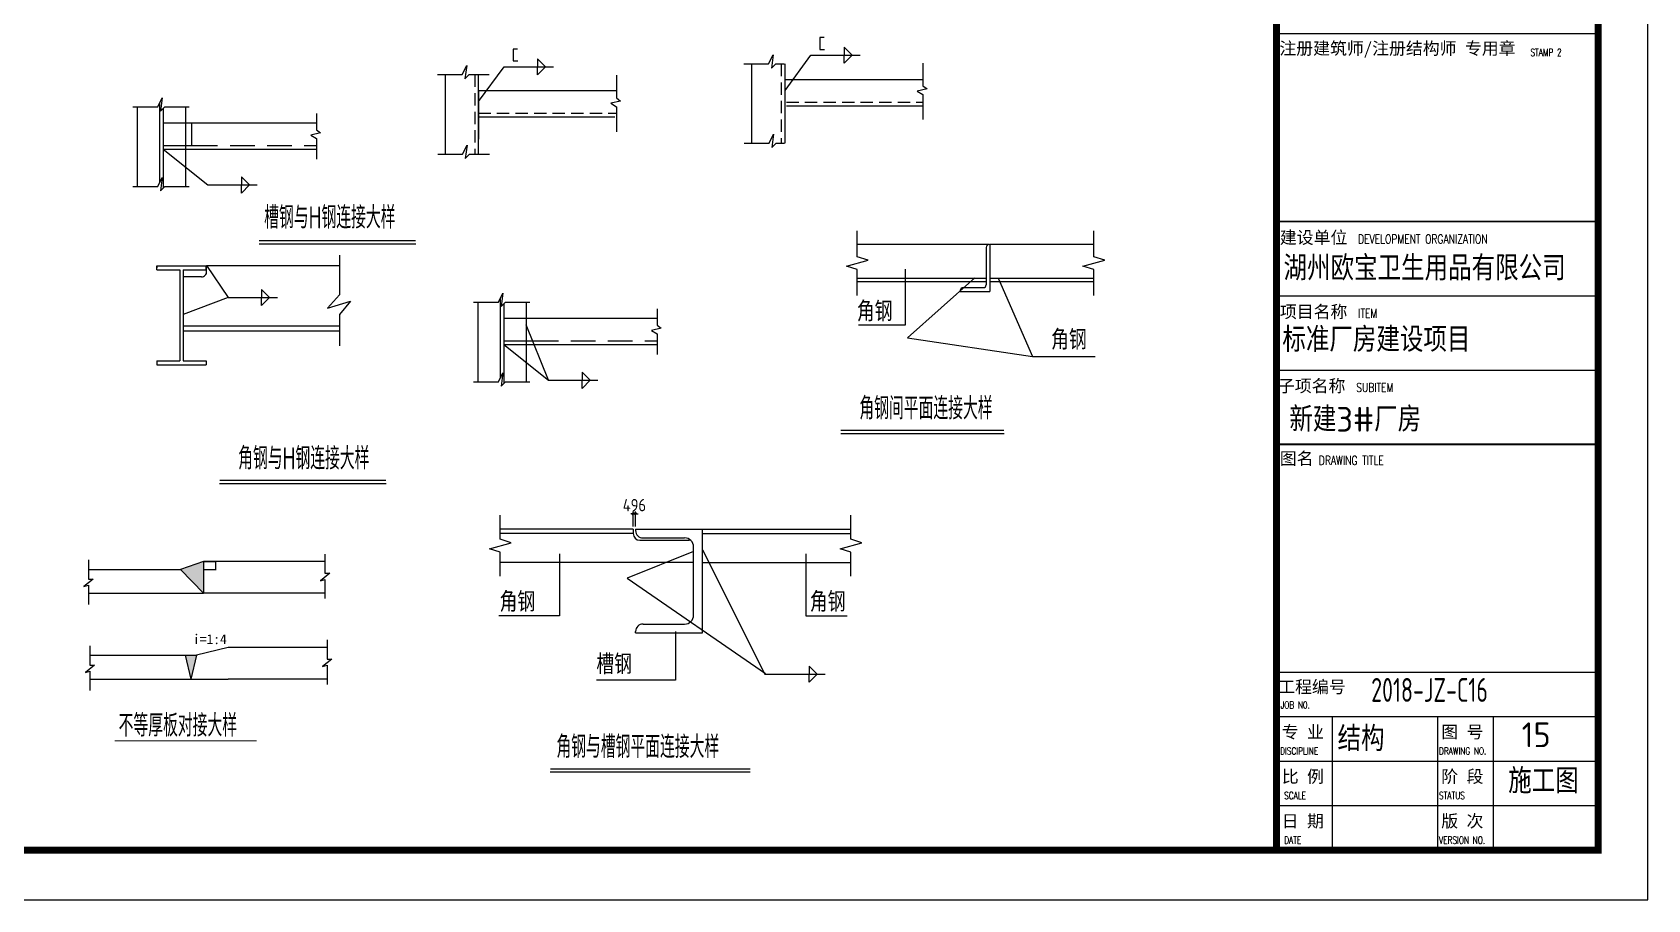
# Model space of a CAD drawing. Extents: x -138012 to 2129925, y -311560 to 0.
# Drawn here: x 1903268 to 1935909, y -195989 to -178463 of the extents above; entities that cross this region are included whole.
import ezdxf
from ezdxf.enums import TextEntityAlignment as Align

# ---------------------------------------------------------------- set-up
doc = ezdxf.new("R2010")
doc.units = 0
doc.header["$LTSCALE"] = 1000
doc.header["$MEASUREMENT"] = 0
doc.linetypes.add('DASHED', pattern=[0.75, 0.5, -0.25])
doc.linetypes.add('HIDDEN', pattern=[0.375, 0.25, -0.125])
doc.layers.get('0').update_dxf_attribs({"linetype": 'CONTINUOUS'})
doc.layers.get('Defpoints').update_dxf_attribs({"linetype": 'CONTINUOUS'})
for name, color, linetype in [('3', 3, 'CONTINUOUS'), ('PUB_TEXT', 7, 'CONTINUOUS'), ('TEXT', 7, 'CONTINUOUS'), ('THIN', 7, 'CONTINUOUS'), ('图层1', 53, 'CONTINUOUS'), ('图框', 4, 'CONTINUOUS'), ('实线', 7, 'CONTINUOUS'), ('梁__实线', 4, 'CONTINUOUS'), ('次梁__虚线', 4, 'DASHED')]:
    doc.layers.add(name, color=color, linetype=linetype)
doc.styles.add('-宋体', font='', dxfattribs={"width": 0.8})
doc.styles.add('HZ', font='txt', dxfattribs={"bigfont": 'hztxt'})
doc.styles.add('iIcon2', font='')
doc.styles.add('MIMI-TKWZ', font='romanc.shx', dxfattribs={"width": 0.75, "oblique": 15, "bigfont": 'bigfont.shx'})
doc.styles.get("Standard").update_dxf_attribs({"font": 'GBENOR', "bigfont": 'GBCBIG'})
doc.styles.add('STYLE1', font='tssdeng.shx', dxfattribs={"height": 8, "bigfont": 'tssdchn.shx'})
doc.styles.add('TSSD-REIN', font='tssdeng.shx', dxfattribs={"width": 0.7, "bigfont": 'tssdchn.shx'})
doc.styles.add('TSSD_Dimension', font='tssdeng.shx', dxfattribs={"width": 0.7, "bigfont": 'hztxt.shx'})
doc.styles.add('TSSD_REIN', font='tssdeng.shx', dxfattribs={"width": 0.7, "bigfont": 'tssdchn.shx'})
doc.styles.get('-宋体').set_extended_font_data('SimSun')
doc.styles.get('iIcon2').set_extended_font_data('SimSun')
doc.dimstyles.new('L100', dxfattribs={"dimscale": 100, "dimtxt": 3.5, "dimasz": 50, "dimexe": 2.5, "dimexo": 3, "dimgap": 1.5, "dimtad": 1, "dimdec": 0, "dimzin": 0, "dimdsep": 46, "dimtxsty": 'Standard', "dimblk": 'ARCHTICK', "dimcen": 0.09, "dimadec": 0, "dimazin": 0, "dimtfac": 1, "dimtdec": 0, "dimtix": 1, "dimtmove": 2, "dimatfit": 3, "dimfxl": 0, "dimtolj": 1, "dimtzin": 0, "dimarcsym": 0})
doc.dimstyles.new('TSSD_10_1', dxfattribs={"dimtxt": 3, "dimasz": 1, "dimexe": 1, "dimexo": 2.5, "dimgap": 1, "dimtad": 1, "dimdec": 0, "dimlfac": 10, "dimzin": 0, "dimdsep": 46, "dimtxsty": 'TSSD_Dimension', "dimblk": 'ARCHTICK', "dimcen": 0, "dimdle": 1, "dimclrt": 7, "dimadec": 0, "dimazin": 0, "dimtfac": 1, "dimtdec": 0, "dimtix": 1, "dimtmove": 2, "dimatfit": 3, "dimldrblk": 'ARCHTICK', "dimfxl": 0, "dimtolj": 1, "dimtzin": 0, "dimarcsym": 0})

# ---------------------------------------------------------------- blocks, each defined once
blk = doc.blocks.new('_ArchTick')
at = {"color": 0, "linetype": 'ByBlock', "const_width": 0.4}
blk.add_lwpolyline([(-0.5, -0.5), (0.5, 0.5)], dxfattribs=at)
blk = doc.blocks.new('A$C44EF65FB')
for p, q in [((0.87, 2.4), (0, 2.4)), ((0, 2.4), (0, 0)), ((0, 0), (0.93, 0))]:
    blk.add_line(p, q)
blk = doc.blocks.new('*D280')
at = {"color": 0, "lineweight": -2}
for p, q in [((1915410, -188192), (1915360, -188192)), ((1915410, -188450), (1915410, -188142)), ((1915410, -188192), (1915459, -188192)), ((1915459, -188450), (1915459, -188142)), ((1915459, -188192), (1915509, -188192))]:
    blk.add_line(p, q, dxfattribs=at)
at = {"layer": 'Defpoints', "color": 0}
for p in [(1915459, -188192), (1915410, -188500), (1915459, -188500)]:
    blk.add_point(p, dxfattribs=at)
at = {"color": 0, "lineweight": -2, "xscale": 50, "yscale": 50, "zscale": 50}
blk.add_blockref('_ArchTick', (1915410, -188192), dxfattribs=at)
at = {"color": 0, "lineweight": -2, "xscale": 50, "yscale": 50, "zscale": 50, "rotation": 180}
blk.add_blockref('_ArchTick', (1915459, -188192), dxfattribs=at)
at = {"color": 0, "insert": (1915434, -188017), "char_height": 250, "attachment_point": 5}
blk.add_mtext('\\A1;496', dxfattribs=at)
blk = doc.blocks.new('564563')
at = {"layer": '图框'}
for p, q in [((189567, -176941), (196067, -176941)), ((189567, -180741), (196067, -180741)), ((189567, -182241), (196067, -182241)), ((189567, -183741), (196067, -183741)), ((189567, -189841), (196067, -189841)), ((189567, -190741), (196067, -190741)), ((190692, -190741), (190692, -193441)), ((192817, -190741), (192817, -193441)), ((193942, -190741), (193942, -193441)), ((189567, -191641), (196067, -191641)), ((189567, -192541), (196067, -192541))]:
    blk.add_line(p, q, dxfattribs=at)
at = {"layer": '图框', "const_width": 140}
blk.add_lwpolyline([(196067, -136041), (189567, -136041), (189567, -193441), (196067, -193441)], close=True, dxfattribs=at)
at = {"layer": '图框', "const_width": 35}
for points in [[(189567, -180741), (196067, -180741)], [(189567, -185241), (196067, -185241)]]:
    blk.add_lwpolyline(points, dxfattribs=at)
at = {"layer": 'PUB_TEXT', "style": 'STYLE1'}
for s, p in [('湖州欧宝卫生用品有限公司', (189709, -181680)), ('标准厂房建设项目', (189685, -183123)), ('新建3#厂房', (189826, -184735))]:
    blk.add_text(s, height=500, dxfattribs=at).set_placement(p, align=Align.MIDDLE_LEFT)
at = {"layer": '图框', "style": 'iIcon2'}
for s, p in [('注册建筑师/注册结构师 专用章', (189624, -177365)), ('建设单位', (189634, -181186)), ('项目名称', (189634, -182686)), ('子项名称', (189595, -184185)), ('图名', (189634, -185651)), ('工程编号', (189600, -190265)), ('专 业', (189673, -191177)), ('图 号', (192895, -191177)), ('比 例', (189673, -192077)), ('阶 段', (192895, -192077)), ('日 期', (189673, -192977)), ('版 次', (192895, -192977))]:
    blk.add_text(s, height=250, dxfattribs=at).set_placement(p)
at = {"layer": '图框', "style": 'MIMI-TKWZ', "width": 0.75}
for s, height, p in [('STAMP 2', 145, (194698, -177395)), ('DEVELOPMENT ORGANIZATION', 180, (191216, -181184)), ('ITEM', 180, (191216, -182684)), ('SUBITEM', 180, (191177, -184182)), ('DRAWING TITLE', 180, (190422, -185655)), ('JOB N0.', 145, (189649, -190581)), ('DISCIPLINE', 145, (189640, -191510)), ('DRAWING NO.', 145, (192851, -191510)), ('SCALE', 145, (189722, -192410)), ('STATUS', 145, (192851, -192410)), ('DATE', 145, (189722, -193310)), ('VERSION NO.', 145, (192851, -193310))]:
    blk.add_text(s, height=height, dxfattribs=at).set_placement(p)

msp = doc.modelspace()

# ---------------------------------------------------------------- hatches: boundary and pattern name
for points in [[(1906730.009, -189794.952), (1906730.009, -189154.952), (1906261.876, -189314.952)], [(1906472.418, -191530.158), (1906587.487, -191050.158), (1906357.35, -191050.158)]]:
    msp.add_hatch(color=256).paths.add_polyline_path(points)

# ---------------------------------------------------------------- linework, layer by layer
for p, q in [((1919675.06, -178765.767), (1919675.06, -178927.852)), ((1919675.06, -178765.767), (1919834.472, -178927.852)), ((1911954.149, -179317.521), (1912044.906, -179136.132)), ((1912044.906, -179136.132), (1912010.332, -179403.898)), ((1912283.507, -179860.607), (1912801.623, -179160.586)), ((1913176.623, -179160.586), (1913176.623, -179160.586)), ((1913478.767, -178998.502), (1913638.18, -179160.586)), ((1913478.767, -178998.502), (1913478.767, -179160.586)), ((1913478.767, -179322.671), (1913638.18, -179160.586)), ((1913478.767, -179322.671), (1913478.767, -179160.586)), ((1917645.595, -179099.217), (1918146.918, -179099.217)), ((1917802.134, -179099.217), (1917802.134, -180705.814)), ((1918146.918, -179099.217), (1918237.674, -178917.827)), ((1918237.674, -178917.827), (1918203.1, -179185.593)), ((1918203.1, -179185.593), (1918289.535, -179099.217)), ((1918289.535, -179099.217), (1918457.239, -179099.217)), ((1918472.225, -179099.217), (1918472.225, -180705.814)), ((1918479.8, -179642.303), (1918997.916, -178927.852)), ((1919372.916, -178927.852), (1919372.916, -178927.852)), ((1919675.06, -179089.936), (1919675.06, -178927.852)), ((1919675.06, -179089.936), (1919834.472, -178927.852)), ((1921264.01, -179087.553), (1921264.01, -179545.747)), ((1911452.826, -179317.521), (1911954.149, -179317.521)), ((1911609.365, -179317.521), (1911609.365, -180924.118)), ((1912010.332, -179403.898), (1912096.767, -179317.521)), ((1912096.767, -179317.521), (1912501.737, -179317.521)), ((1912279.457, -179317.521), (1912279.457, -180924.118)), ((1915071.241, -179330.582), (1915071.241, -179788.776)), ((1921265.788, -179426.66), (1918474.091, -179426.66)), ((1918474.091, -179426.66), (1918474.091, -180401.66)), ((1905802.823, -179971.717), (1905893.579, -179790.327)), ((1905893.579, -179790.327), (1905859.006, -180058.093)), ((1915073.02, -179644.965), (1912281.323, -179644.965)), ((1912281.323, -179644.965), (1912281.323, -180619.965)), ((1915154.606, -179851.257), (1914956.615, -179898.118)), ((1915071.241, -179788.776), (1915154.606, -179851.257)), ((1921347.375, -179608.228), (1921149.383, -179655.089)), ((1921149.383, -179655.089), (1921264.01, -179722.777)), ((1921264.01, -179545.747), (1921347.375, -179608.228)), ((1921264.01, -179722.777), (1921264.01, -180227.832)), ((1905301.5, -179971.717), (1905802.823, -179971.717)), ((1905388.178, -179971.717), (1905388.178, -181578.314)), ((1905840.053, -179897.307), (1905840.053, -181503.903)), ((1905859.006, -180058.093), (1905945.441, -179971.717)), ((1905911.303, -180005.831), (1905911.303, -181612.428)), ((1905945.441, -179971.717), (1906438.12, -179971.717)), ((1906363.178, -179971.717), (1906363.178, -181578.314)), ((1909009.327, -180106.421), (1909009.327, -180434.916)), ((1912279.457, -180094.965), (1912288.409, -180094.965)), ((1912279.457, -180169.965), (1912288.409, -180169.965)), ((1912281.323, -180169.965), (1915040.146, -180169.965)), ((1914956.615, -179898.118), (1915071.241, -179965.806)), ((1915071.241, -179965.806), (1915071.241, -180470.861)), ((1918472.225, -179876.66), (1918481.178, -179876.66)), ((1918472.225, -179951.66), (1918481.178, -179951.66)), ((1918504.98, -179951.66), (1921264.01, -179951.66)), ((1909006.04, -180299.16), (1905911.303, -180299.16)), ((1906482.289, -180299.16), (1906482.289, -180749.16)), ((1909092.691, -180497.397), (1908894.7, -180544.258)), ((1909009.327, -180434.916), (1909092.691, -180497.397)), ((1905911.303, -180749.16), (1906513.178, -180749.16)), ((1905911.303, -180824.16), (1906816.863, -181548.198)), ((1905911.303, -180824.16), (1906513.178, -180824.16)), ((1906513.178, -180824.16), (1909009.327, -180824.16)), ((1908894.7, -180544.258), (1909009.327, -180611.946)), ((1909009.327, -180611.946), (1909009.327, -181023.329)), ((1911961.144, -180924.118), (1912051.9, -180742.728)), ((1912051.9, -180742.728), (1912017.326, -181010.494)), ((1917652.589, -180705.814), (1918153.912, -180705.814)), ((1918153.912, -180705.814), (1918244.669, -180524.424)), ((1918244.669, -180524.424), (1918210.095, -180792.19)), ((1918210.095, -180792.19), (1918296.53, -180705.814)), ((1918296.53, -180705.814), (1918464.233, -180705.814)), ((1911459.821, -180924.118), (1911961.144, -180924.118)), ((1912017.326, -181010.494), (1912103.761, -180924.118)), ((1912103.761, -180924.118), (1912506.766, -180924.118)), ((1905802.823, -181578.314), (1905893.579, -181396.924)), ((1905893.579, -181396.924), (1905859.006, -181664.69)), ((1907494.007, -181386.113), (1907494.007, -181548.198)), ((1907494.007, -181386.113), (1907653.419, -181548.198)), ((1905301.5, -181578.314), (1905802.823, -181578.314)), ((1905859.006, -181664.69), (1905945.441, -181578.314)), ((1905945.441, -181578.314), (1906438.12, -181578.314)), ((1907191.863, -181548.198), (1907191.863, -181548.198)), ((1907494.007, -181710.282), (1907494.007, -181548.198)), ((1907494.007, -181710.282), (1907653.419, -181548.198)), ((1907848.909, -182736.19), (1911015.267, -182736.19)), ((1922602.977, -182752.537), (1919938.137, -182752.537)), ((1922617.977, -182752.537), (1922617.977, -183697.537)), ((1924717.291, -182752.537), (1922617.977, -182752.537)), ((1909473.904, -182969.272), (1909473.904, -183764.491)), ((1922542.977, -182812.537), (1922542.977, -183562.537)), ((1905785.768, -183181.735), (1905785.768, -183219.728)), ((1905785.768, -183262.637), (1905785.768, -183181.735)), ((1905785.768, -183181.735), (1906780.768, -183181.735)), ((1905785.768, -183181.735), (1906780.768, -183181.735)), ((1905785.768, -183262.637), (1906247.643, -183262.637)), ((1906247.643, -183262.637), (1906247.643, -185100.833)), ((1906318.893, -183262.637), (1906780.768, -183262.637)), ((1906318.893, -183262.637), (1906780.768, -183262.637)), ((1906318.893, -183262.637), (1906318.893, -185100.833)), ((1906687.469, -183404.956), (1906318.893, -183404.956)), ((1906780.768, -183181.735), (1906780.768, -183219.728)), ((1906780.768, -183262.637), (1906780.768, -183181.735)), ((1906787.005, -183176.162), (1907224.433, -183822.786)), ((1909473.904, -183181.735), (1906789.969, -183181.735)), ((1906789.969, -183292.456), (1906789.969, -183181.735)), ((1922542.977, -183436.509), (1919938.137, -183436.509)), ((1920906.334, -183252.095), (1920906.334, -184382.935)), ((1922310.96, -183423.942), (1920953.479, -184636.163)), ((1924717.291, -183436.509), (1922617.977, -183436.509)), ((1907901.577, -183660.702), (1908060.989, -183822.786)), ((1907901.577, -183660.702), (1907901.577, -183822.786)), ((1909473.904, -183764.491), (1909231.52, -184036.455)), ((1912687.191, -183918.526), (1912777.948, -183737.136)), ((1912777.948, -183737.136), (1912743.374, -184004.902)), ((1922542.977, -183502.537), (1919938.137, -183502.537)), ((1922017.977, -183682.537), (1922017.977, -183697.537)), ((1922017.977, -183697.537), (1922617.977, -183697.537)), ((1922077.977, -183622.537), (1922482.977, -183622.537)), ((1922602.977, -183697.537), (1922617.977, -183697.537)), ((1924717.291, -183502.537), (1922617.977, -183502.537)), ((1922790.714, -183442.587), (1923475.027, -185014.523)), ((1907224.433, -183822.786), (1906318.893, -184165.435)), ((1907599.433, -183822.786), (1907599.433, -183822.786)), ((1907901.577, -183984.871), (1907901.577, -183822.786)), ((1907901.577, -183984.871), (1908060.989, -183822.786)), ((1909231.52, -184036.455), (1909695.842, -183898.24)), ((1909695.842, -183898.24), (1909473.904, -184161.772)), ((1912185.868, -183918.526), (1912687.191, -183918.526)), ((1912272.547, -183918.526), (1912272.547, -185525.122)), ((1912724.422, -183844.115), (1912724.422, -185450.712)), ((1912743.374, -184004.902), (1912829.809, -183918.526)), ((1912795.672, -183952.64), (1912795.672, -185559.236)), ((1912829.809, -183918.526), (1913322.488, -183918.526)), ((1913247.547, -183918.526), (1913247.547, -185525.122)), ((1915893.695, -184053.23), (1915893.695, -184381.725)), ((1909473.904, -184401.972), (1906318.893, -184401.972)), ((1909473.904, -184161.772), (1909473.904, -184799.149)), ((1915890.408, -184245.969), (1912795.672, -184245.969)), ((1913701.231, -185495.007), (1913247.547, -184373.171)), ((1915893.695, -184381.725), (1915977.06, -184444.206)), ((1920906.334, -184382.935), (1919962.063, -184382.935)), ((1909473.904, -184500.833), (1906318.893, -184500.833)), ((1912795.672, -184695.969), (1913397.547, -184695.969)), ((1915977.06, -184444.206), (1915779.068, -184491.067)), ((1915779.068, -184491.067), (1915893.695, -184558.755)), ((1915893.695, -184558.755), (1915893.695, -184970.138)), ((1920953.479, -184636.163), (1923475.027, -185014.523)), ((1912795.672, -184770.969), (1913701.231, -185495.007)), ((1912795.672, -184770.969), (1913397.547, -184770.969)), ((1913397.547, -184770.969), (1915893.695, -184770.969)), ((1923475.027, -185014.523), (1924744.356, -185014.523)), ((1905785.768, -185100.833), (1905785.768, -185181.735)), ((1905785.768, -185100.833), (1906247.643, -185100.833)), ((1905785.768, -185181.735), (1906780.768, -185181.735)), ((1906318.893, -185100.833), (1906780.768, -185100.833)), ((1906780.768, -185100.833), (1906780.768, -185181.735)), ((1912687.191, -185525.122), (1912777.948, -185343.732)), ((1912777.948, -185343.732), (1912743.374, -185611.499)), ((1914378.376, -185332.922), (1914537.788, -185495.007)), ((1914378.376, -185332.922), (1914378.376, -185495.007)), ((1912185.868, -185525.122), (1912687.191, -185525.122)), ((1912743.374, -185611.499), (1912829.809, -185525.122)), ((1912829.809, -185525.122), (1913322.488, -185525.122)), ((1914076.231, -185495.007), (1914076.231, -185495.007)), ((1914378.376, -185657.091), (1914537.788, -185495.007)), ((1914378.376, -185657.091), (1914378.376, -185495.007)), ((1919604.636, -186567.08), (1922905.325, -186567.08)), ((1907052.713, -187578.33), (1910415.536, -187578.33)), ((1915409.542, -188499.648), (1912724.873, -188499.648)), ((1915409.542, -188589.648), (1912724.873, -188589.648)), ((1915409.542, -188499.648), (1915409.542, -188591.041)), ((1915459.093, -188499.648), (1915459.093, -188529.648)), ((1915459.093, -188499.648), (1916809.093, -188499.648)), ((1916809.093, -188499.648), (1919810.342, -188499.648)), ((1916809.093, -190599.648), (1916809.093, -188499.648)), ((1916809.093, -188589.648), (1919810.342, -188589.648)), ((1916629.093, -188955.002), (1915287.089, -189493.076)), ((1915545.779, -188727.277), (1916546.505, -188727.277)), ((1915609.093, -188679.648), (1916449.093, -188679.648)), ((1916629.093, -190239.648), (1916629.093, -188859.648)), ((1916809.093, -188919.13), (1918071.386, -191431.329)), ((1904400.965, -189125.032), (1904400.965, -189514.172)), ((1904400.965, -189314.952), (1906261.876, -189314.952)), ((1906730.009, -189154.952), (1906261.876, -189314.952)), ((1906261.876, -189314.952), (1906730.009, -189794.952)), ((1909181.124, -189154.952), (1906730.009, -189154.952)), ((1906730.009, -189154.952), (1906730.009, -189794.952)), ((1909181.124, -189005.352), (1909181.124, -189394.492)), ((1916629.093, -189174.648), (1912724.873, -189174.648)), ((1913921.502, -188999.206), (1913921.502, -190254.576)), ((1916809.093, -189174.648), (1919810.342, -189174.648)), ((1918897.417, -188999.206), (1918897.417, -190254.576)), ((1904498.445, -189514.172), (1904311.817, -189663.939)), ((1904311.817, -189663.939), (1904400.965, -189636.291)), ((1904400.965, -189514.172), (1904498.445, -189514.172)), ((1904400.965, -189636.291), (1904400.965, -190024.892)), ((1909278.603, -189394.492), (1909091.975, -189544.259)), ((1909091.975, -189544.259), (1909181.124, -189516.611)), ((1909181.124, -189394.492), (1909278.603, -189394.492)), ((1909181.124, -189516.611), (1909181.124, -189905.211)), ((1915287.089, -189493.076), (1918085.612, -191416.811)), ((1904400.965, -189794.952), (1906730.009, -189794.952)), ((1909181.124, -189794.952), (1906730.009, -189794.952)), ((1913921.502, -190254.576), (1912696.959, -190254.576)), ((1918897.417, -190254.576), (1919734.186, -190254.576)), ((1915459.093, -190599.648), (1915459.093, -190569.648)), ((1915459.093, -190599.648), (1916809.093, -190599.648)), ((1915609.093, -190419.648), (1916449.093, -190419.648)), ((1916265.563, -190568.418), (1916265.563, -191556.362)), ((1904429.168, -190860.238), (1904429.168, -191249.378)), ((1907227.487, -190890.158), (1906587.487, -191050.158)), ((1909222.937, -190890.158), (1907227.487, -190890.158)), ((1909222.937, -190740.557), (1909222.937, -191129.698)), ((1904526.647, -191249.378), (1904340.019, -191399.145)), ((1904429.168, -191050.158), (1906587.487, -191050.158)), ((1904429.168, -191249.378), (1904526.647, -191249.378)), ((1906357.35, -191050.158), (1906472.418, -191530.158)), ((1906587.487, -191050.158), (1906472.418, -191530.158)), ((1909320.416, -191129.698), (1909133.788, -191279.464)), ((1909133.788, -191279.464), (1909222.937, -191251.816)), ((1909222.937, -191129.698), (1909320.416, -191129.698)), ((1909222.937, -191251.816), (1909222.937, -191640.417)), ((1918968.371, -191269.244), (1918968.371, -191431.329)), ((1918968.371, -191269.244), (1919127.783, -191431.329)), ((1904340.019, -191399.145), (1904429.168, -191371.497)), ((1904429.168, -191371.497), (1904429.168, -191760.098)), ((1904429.168, -191530.158), (1907227.487, -191530.158)), ((1909222.937, -191530.158), (1907227.487, -191530.158)), ((1916265.563, -191556.362), (1914671.297, -191556.362)), ((1918071.386, -191431.329), (1919288.354, -191431.329)), ((1918666.227, -191431.329), (1918666.227, -191431.329)), ((1918968.371, -191593.413), (1918968.371, -191431.329)), ((1918968.371, -191593.413), (1919127.783, -191431.329)), ((1913733.195, -193406.95), (1917773.387, -193406.95))]:
    msp.add_line(p, q)
at = {"linetype": 'HIDDEN'}
for p, q in [((1918400.975, -179099.217), (1918400.975, -180705.814)), ((1912208.207, -179317.521), (1912208.207, -180924.118)), ((1912281.323, -180094.965), (1915065.092, -180094.965)), ((1918504.98, -179876.66), (1921257.86, -179876.66))]:
    msp.add_line(p, q, dxfattribs=at)
for points, const_width in [([(1907848.909, -182675.038), (1911015.267, -182675.038)], 25), ([(1919604.636, -186505.928), (1922905.325, -186505.928)], 25), ([(1907052.713, -187517.179), (1910415.536, -187517.179)], 25), ([(1904934.064, -192778.317), (1907801.631, -192778.317)], 20), ([(1913733.195, -193345.798), (1917773.387, -193345.798)], 25)]:
    msp.add_lwpolyline(points, dxfattribs=dict(const_width=const_width))
for centre, radius, start, end in [((1922602.977, -182812.537), 60, 75.5224878, 180), ((1906685.945, -183300.623), 104.344, 270.8366979, 4.4893037), ((1922077.977, -183682.537), 60, 90, 180), ((1922482.977, -183562.537), 60, 270, 0), ((1915545.779, -188591.041), 136.236, 180, 270), ((1915609.093, -188529.648), 150, 180, 270), ((1916449.093, -188859.648), 180, 0, 90), ((1916449.093, -190239.648), 180, 270, 0), ((1915609.093, -190569.648), 150, 90, 180)]:
    msp.add_arc(centre, radius, start, end)
at = {"layer": '3', "const_width": 100}
msp.add_lwpolyline([(1854308.843, -137588.721), (1928408.843, -137588.721), (1928408.843, -194988.721), (1854308.843, -194988.721)], close=True, dxfattribs=at)
at = {"layer": 'Defpoints', "color": 0, "linetype": 'ByBlock'}
for p in [(1906780.768, -183181.735), (1906829.879, -183181.735)]:
    msp.add_point(p, dxfattribs=at)
at = {"layer": 'THIN'}
for points in [[(1919938.137, -183782.537), (1919938.137, -183257.537), (1919718.137, -183187.537), (1920158.137, -183067.537), (1919938.137, -182997.537), (1919938.137, -182472.537)], [(1924717.291, -183782.537), (1924717.291, -183257.537), (1924497.291, -183187.537), (1924937.291, -183067.537), (1924717.291, -182997.537), (1924717.291, -182472.537)], [(1912724.873, -189454.648), (1912724.873, -188967.148), (1912504.873, -188897.148), (1912944.873, -188777.148), (1912724.873, -188707.148), (1912724.873, -188219.648)], [(1919810.342, -189454.648), (1919810.342, -188967.148), (1919590.342, -188897.148), (1920030.342, -188777.148), (1919810.342, -188707.148), (1919810.342, -188219.648)]]:
    msp.add_lwpolyline(points, dxfattribs=at)
at = {"layer": '图框'}
for points in [[(1851808.842, -195988.721), (1935908.842, -195988.721), (1935908.842, -136588.721), (1851808.842, -136588.721)], [(1851808.843, -195988.721), (1935908.843, -195988.721), (1935908.843, -136588.721), (1851808.843, -136588.721)]]:
    msp.add_lwpolyline(points, close=True, dxfattribs=at)
for points, const_width in [([(1854308.843, -137588.721), (1934908.843, -137588.721), (1934908.843, -194988.721), (1854308.843, -194988.721)], 140), ([(1934908.842, -194988.721), (1934908.842, -137588.721), (1854308.842, -137588.721), (1854308.842, -194988.721)], 100)]:
    msp.add_lwpolyline(points, close=True, dxfattribs=dict(at, const_width=const_width))
at = {"layer": '实线'}
for p, q in [((1912801.623, -179160.586), (1913798.75, -179160.586)), ((1918997.916, -178927.852), (1919995.043, -178927.852)), ((1906816.863, -181548.198), (1907813.99, -181548.198)), ((1907224.433, -183822.786), (1908221.559, -183822.786)), ((1913701.231, -185495.007), (1914698.358, -185495.007))]:
    msp.add_line(p, q, dxfattribs=at)
at = {"layer": '次梁__虚线'}
for p, q in [((1906513.178, -180749.16), (1909003.177, -180749.16)), ((1913397.547, -184695.969), (1915887.545, -184695.969))]:
    msp.add_line(p, q, dxfattribs=at)

# ---------------------------------------------------------------- block references
at = {"xscale": 100, "yscale": 100, "zscale": 100}
for p in [(1912983.724, -179042.803), (1919180.017, -178810.068)]:
    msp.add_blockref('A$C44EF65FB', p, dxfattribs=at)
at = {"layer": 'TEXT'}
msp.add_blockref('564563', (1738842.058, -1547.272), dxfattribs=at)

# ---------------------------------------------------------------- texts
at = {"color": 7, "style": 'TSSD-REIN', "width": 0.7}
for s, p in [('槽钢与H钢连接大样', (1907953.12, -182428.029)), ('角钢间平面连接大样', (1919978.966, -186284.958)), ('角钢与H钢连接大样', (1907427.044, -187296.208)), ('不等厚板对接大样', (1905012.363, -192692.705)), ('角钢与槽钢平面连接大样', (1913857.112, -193124.828))]:
    msp.add_text(s, height=450, dxfattribs=at).set_placement(p)
at = {"style": 'HZ', "width": 0.9}
for s, p in [('角钢', (1919929.183, -184303.197)), ('角钢', (1923853.291, -184874.83)), ('角钢', (1912710.018, -190171.229)), ('角钢', (1918979.02, -190171.229)), ('槽钢', (1914665.042, -191430.643))]:
    msp.add_text(s, height=400, dxfattribs=at).set_placement(p)
at = {"style": '-宋体'}
msp.add_text('i=1:4', height=200, dxfattribs=at).set_placement((1906516.549, -190825.746))
at = {"layer": 'PUB_TEXT', "style": 'STYLE1'}
for s, p in [('结构', (1929641.865, -192736.079)), ('15', (1933362.55, -192656.702)), ('施工图', (1933089.929, -193589.022))]:
    msp.add_text(s, height=500, dxfattribs=at).set_placement(p, align=Align.MIDDLE_LEFT)
at = {"layer": '图层1', "style": 'TSSD_REIN', "width": 0.7}
msp.add_text('2018-JZ-C16 ', height=482.2695, dxfattribs=at).set_placement((1930321.452, -191991.656))

# ---------------------------------------------------------------- dimensions: what is measured, and where the dimension line sits
dim = msp.add_linear_dim(base=(1915459.093, -188192.278), p1=(1915409.542, -188499.648), p2=(1915459.093, -188499.648), dimstyle='L100', override={"dimtxt": 2.5, "dimasz": 0.5, "dimexe": 0.5, "dimexo": 0.5, "dimgap": 0.5, "dimtad": 1, "dimtih": 0, "dimtoh": 0, "dimdec": 0, "dimlfac": 10, "dimblk1": 'ARCHTICK', "dimblk2": 'ARCHTICK', "dimsah": 1})
dim.commit()
dim.dimension.update_dxf_attribs({"geometry": '*D280', "text_midpoint": (1915434.318, -188017.278)})
at = {"layer": '梁__实线', "color": 7, "linetype": 'Continuous'}
msp.add_linear_dim(base=(1906979.252, -189154.952), p1=(1906730.009, -189314.952), p2=(1906730.009, -189154.952), angle=90, location=(1906884.428, -188890.363), text='=<4', dimstyle='TSSD_10_1', dxfattribs=at).render()

doc.saveas('drawing.dxf')
